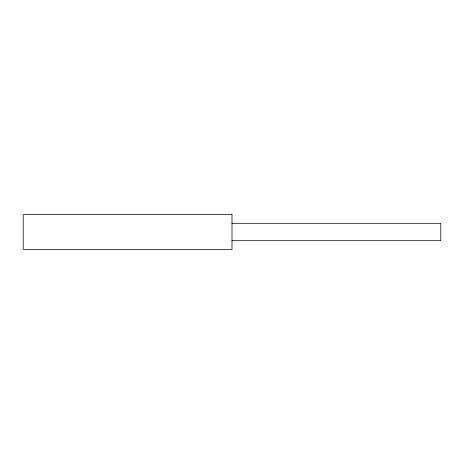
<?xml version="1.0" encoding="UTF-8"?>
<svg xmlns="http://www.w3.org/2000/svg" width="464" height="464" viewBox="0 0 464 464"><rect width="100%" height="100%" fill="white"/><g stroke="black" fill="none" stroke-linecap="round" stroke-linejoin="round"><path stroke-width="0.7" d="M232 223.3L440.8 223.3L440.8 240.7L232 240.7M232 214.6L23.2 214.6L23.2 249.4L232 249.4L232 214.6"/></g></svg>
